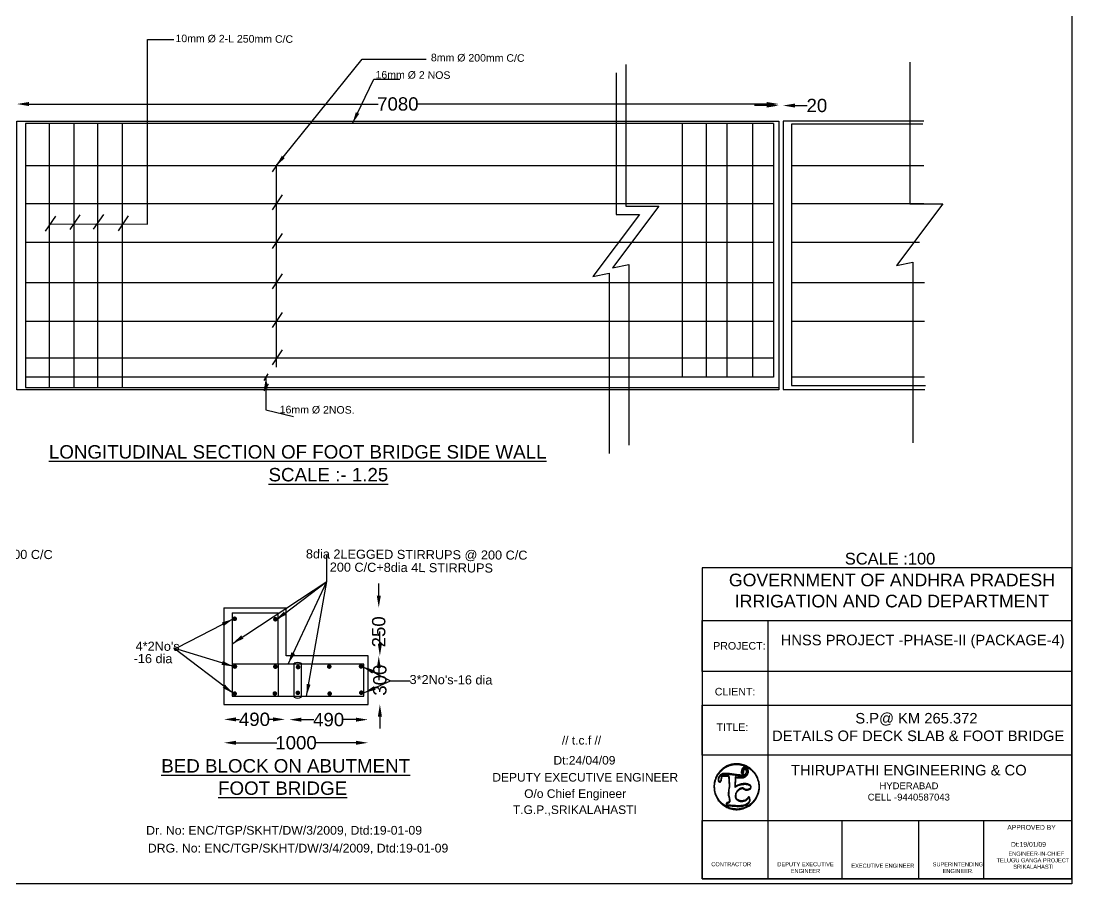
# Model space of a CAD drawing. Header units: millimetres. Extents: x 71251 to 87659, y 3064 to 14226.
# Drawn here: x 78978 to 87659, y 3064 to 10194 of the extents above; entities that cross this region are included whole.
import ezdxf

# ---------------------------------------------------------------- set-up
doc = ezdxf.new("R2010")
doc.units = ezdxf.units.MM
doc.header["$MEASUREMENT"] = 0
doc.layers.add('DRAWING', color=7, linetype='Continuous')
doc.layers.add('TEXT', color=7, linetype='Continuous')
doc.styles.get("Standard").update_dxf_attribs({"font": 'arial.ttf'})
doc.dimstyles.get("Standard").update_dxf_attribs({"dimtxt": 110, "dimasz": 100, "dimexe": 0.18, "dimexo": 0.0625, "dimgap": 0.09, "dimtad": 0, "dimdec": 0, "dimzin": 0, "dimdsep": 46, "dimtxsty": 'Standard', "dimcen": 0.09, "dimse1": 1, "dimse2": 1, "dimadec": 0, "dimazin": 0, "dimtfac": 1, "dimtdec": 0, "dimtofl": 0, "dimtmove": 0, "dimatfit": 3, "dimfxl": 1, "dimtolj": 1, "dimtzin": 0, "dimarcsym": 0})

# ---------------------------------------------------------------- blocks, each defined once
blk = doc.blocks.new('*D35')
at = {"layer": 'Defpoints', "color": 0}
for p in [(85237.1, 9507.8), (78944.3, 9367.3), (85237.1, 9367.3)]:
    blk.add_point(p, dxfattribs=at)
at = {"layer": 'DRAWING', "color": 0, "lineweight": -2}
for p, q in [((79044.3, 9507.8), (81927, 9507.8)), ((85137.1, 9507.8), (82254.4, 9507.8))]:
    blk.add_line(p, q, dxfattribs=at)
at = {"layer": 'DRAWING', "color": 0}
for points in [[(79044.3, 9524.4), (79044.3, 9491.1), (78944.3, 9507.8)], [(85137.1, 9524.4), (85137.1, 9491.1), (85237.1, 9507.8)]]:
    blk.add_solid(points, dxfattribs=at)
at = {"layer": 'DRAWING', "color": 0, "insert": (82090.7, 9507.8), "char_height": 110, "attachment_point": 5}
blk.add_mtext('\\A1;7080', dxfattribs=at)
blk = doc.blocks.new('*D36')
at = {"layer": 'Defpoints', "color": 0}
for p in [(85272, 9495.2), (85237.1, 9367.3), (85272, 9367.3)]:
    blk.add_point(p, dxfattribs=at)
at = {"layer": 'DRAWING', "color": 0, "lineweight": -2}
for p, q in [((85137.1, 9495.2), (85037.1, 9495.2)), ((85372, 9495.2), (85472, 9495.2))]:
    blk.add_line(p, q, dxfattribs=at)
at = {"layer": 'DRAWING', "color": 0}
for points in [[(85137.1, 9511.9), (85137.1, 9478.5), (85237.1, 9495.2)], [(85372, 9511.9), (85372, 9478.5), (85272, 9495.2)]]:
    blk.add_solid(points, dxfattribs=at)
at = {"layer": 'DRAWING', "color": 0, "insert": (85551.6, 9495.2), "char_height": 110, "attachment_point": 5}
blk.add_mtext('\\A1;20', dxfattribs=at)
blk = doc.blocks.new('*D52')
at = {"layer": 'Defpoints', "color": 0}
for p in [(81169.1, 5345.8), (81933.2, 5345.8), (81844.8, 4948.6)]:
    blk.add_point(p, dxfattribs=at)
at = {"layer": 'DRAWING', "color": 0, "lineweight": -2}
for p, q in [((81933.2, 5445.8), (81933.2, 5545.8)), ((81933.2, 4848.6), (81933.2, 4748.6))]:
    blk.add_line(p, q, dxfattribs=at)
at = {"layer": 'DRAWING', "color": 0}
for points in [[(81916.5, 5445.8), (81949.9, 5445.8), (81933.2, 5345.8)], [(81916.5, 4848.6), (81949.9, 4848.6), (81933.2, 4948.6)]]:
    blk.add_solid(points, dxfattribs=at)
at = {"layer": 'DRAWING', "color": 0, "insert": (81933.2, 5147.2), "char_height": 110, "attachment_point": 5, "rotation": 90}
blk.add_mtext('\\A1;250', dxfattribs=at)
blk = doc.blocks.new('*D53')
at = {"layer": 'Defpoints', "color": 0}
for p in [(81844.8, 4948.6), (81942.4, 4948.6), (81844.8, 4547.6)]:
    blk.add_point(p, dxfattribs=at)
at = {"layer": 'DRAWING', "color": 0, "lineweight": -2}
for p, q in [((81942.4, 5048.6), (81942.4, 5148.6)), ((81942.4, 4447.6), (81942.4, 4347.6))]:
    blk.add_line(p, q, dxfattribs=at)
at = {"layer": 'DRAWING', "color": 0}
for points in [[(81925.7, 5048.6), (81959.1, 5048.6), (81942.4, 4948.6)], [(81925.7, 4447.6), (81959.1, 4447.6), (81942.4, 4547.6)]]:
    blk.add_solid(points, dxfattribs=at)
at = {"layer": 'DRAWING', "color": 0, "insert": (81942.4, 4748.1), "char_height": 110, "attachment_point": 5, "rotation": 90}
blk.add_mtext('\\A1;300', dxfattribs=at)
blk = doc.blocks.new('*D54')
at = {"layer": 'Defpoints', "color": 0}
for p in [(81193.5, 4547.6), (81844.8, 4547.6), (81844.8, 4421.6)]:
    blk.add_point(p, dxfattribs=at)
at = {"layer": 'DRAWING', "color": 0, "lineweight": -2}
for p, q in [((81293.5, 4421.6), (81395.5, 4421.6)), ((81744.8, 4421.6), (81642.8, 4421.6))]:
    blk.add_line(p, q, dxfattribs=at)
at = {"layer": 'DRAWING', "color": 0}
for points in [[(81293.5, 4438.2), (81293.5, 4404.9), (81193.5, 4421.6)], [(81744.8, 4438.2), (81744.8, 4404.9), (81844.8, 4421.6)]]:
    blk.add_solid(points, dxfattribs=at)
at = {"layer": 'DRAWING', "color": 0, "insert": (81519.1, 4421.6), "char_height": 110, "attachment_point": 5}
blk.add_mtext('\\A1;490', dxfattribs=at)
blk = doc.blocks.new('*D55')
at = {"layer": 'Defpoints', "color": 0}
for p in [(80654.6, 4547.6), (80654.6, 4423.9), (81158.5, 4415.7)]:
    blk.add_point(p, dxfattribs=at)
at = {"layer": 'DRAWING', "color": 0, "lineweight": -2}
for p, q in [((80754.6, 4423.9), (80782.9, 4423.9)), ((81058.5, 4423.9), (81030.1, 4423.9))]:
    blk.add_line(p, q, dxfattribs=at)
at = {"layer": 'DRAWING', "color": 0}
for points in [[(80754.6, 4440.6), (80754.6, 4407.2), (80654.6, 4423.9)], [(81058.5, 4440.6), (81058.5, 4407.2), (81158.5, 4423.9)]]:
    blk.add_solid(points, dxfattribs=at)
at = {"layer": 'DRAWING', "color": 0, "insert": (80906.5, 4423.9), "char_height": 110, "attachment_point": 5}
blk.add_mtext('\\A1;490', dxfattribs=at)
blk = doc.blocks.new('*D51')
at = {"layer": 'Defpoints', "color": 0}
for p in [(80654.6, 4547.6), (81844.8, 4547.6), (81844.8, 4230.5)]:
    blk.add_point(p, dxfattribs=at)
at = {"layer": 'DRAWING', "color": 0, "lineweight": -2}
for p, q in [((80754.6, 4230.5), (81090.7, 4230.5)), ((81744.8, 4230.5), (81408.7, 4230.5))]:
    blk.add_line(p, q, dxfattribs=at)
at = {"layer": 'DRAWING', "color": 0}
for points in [[(80754.6, 4247.2), (80754.6, 4213.8), (80654.6, 4230.5)], [(81744.8, 4247.2), (81744.8, 4213.8), (81844.8, 4230.5)]]:
    blk.add_solid(points, dxfattribs=at)
at = {"layer": 'DRAWING', "color": 0, "insert": (81249.7, 4230.5), "char_height": 110, "attachment_point": 5}
blk.add_mtext('\\A1;1000', dxfattribs=at)

msp = doc.modelspace()

# ---------------------------------------------------------------- linework, layer by layer
at = {"color": 7}
for points in [[(84858, 4055.1, 0.011371), (84837.2, 4050.1, 0.02579), (84821.8, 4045.1, 0.027062), (84807.5, 4038.8, 0.013799), (84790.2, 4029.4, 0.049276), (84774.6, 4018.1, 0.020623), (84755.9, 4000.2, 0.020736), (84738.4, 3980.3, 0.039557), (84726.3, 3962.8, 0.070595), (84707, 3914.9, 0.067578), (84701.4, 3862.8, 0.067285), (84709.9, 3810.8, 0.06891), (84731.8, 3763.4, 0.057705), (84757.7, 3731.9, 0.054334), (84790.5, 3706.5, 0.05355), (84828.5, 3688.4, 0.052844), (84869.7, 3678.6, 0.040381), (84892.9, 3677.6, 0.03202), (84917.8, 3680.1, 0.031364), (84942.8, 3685.8, 0.03411), (84966.2, 3694.5, 0.075635), (85013.1, 3725, 0.073326), (85049.3, 3768.2, 0.073591), (85071.5, 3820, 0.077104), (85077.2, 3875.1, 0.004861), (85076.3, 3890.4, 0.019003), (85075.2, 3899.8, 0.02286), (85073.6, 3908.2, 0.009468), (85070.7, 3919.4, 0.065489), (85052.5, 3961.6, 0.057691), (85023.5, 3999.7, 0.058022), (84986.6, 4029.9, 0.068022), (84945.7, 4049, 0.035725), (84925.1, 4053.8, 0.021943), (84900.3, 4056.6, 0.021989), (84876.2, 4057.2, 0.048915)], [(84935.8, 4044.9, -0.010053), (84949.4, 4041.1, -0.02116), (84959.6, 4037.4, -0.022523), (84969.2, 4033, -0.013074), (84980.2, 4027, -0.040153), (85000.9, 4012.7, -0.032263), (85020.6, 3994.2, -0.031944), (85038.1, 3973.2, -0.036921), (85051.8, 3951, -0.012801), (85056.4, 3941.5, -0.018323), (85060, 3932.8, -0.011926), (85062.5, 3925.6, -0.421559), (85061.7, 3924.2, 0.438354), (85061.6, 3923.9, 0.035377), (85061.9, 3923.2, 0.030088), (85062.5, 3922.3, 0.016409), (85063.3, 3921.2, -0.136522), (85067.4, 3912.1, -0.015322), (85070.1, 3889.5, -0.019775), (85071.3, 3865.1, -0.035566), (85070, 3845.2, -0.046854), (85061.7, 3809.2, -0.049001), (85046.9, 3775.9, -0.049074), (85025.9, 3746.2, -0.047266), (84999.2, 3720.7, -0.036649), (84984.9, 3711, -0.020541), (84966.2, 3701.2, -0.020402), (84947.3, 3693.3, -0.050634), (84932.9, 3689.5, 0.011096), (84930.2, 3689, 0.006376), (84927, 3688.3, 0.006368), (84923.7, 3687.5, 0.010561), (84921.1, 3686.7, -0.075797), (84896.1, 3683.2, -0.036256), (84863.8, 3685.8, -0.035773), (84830.9, 3693.3, -0.053967), (84803.9, 3704.9, -0.043816), (84773.3, 3725.8, -0.050353), (84748.4, 3750.8, -0.04992), (84728.9, 3780.6, -0.041857), (84714.2, 3815.3, -0.041799), (84709.9, 3833.6, -0.022952), (84707.5, 3856.4, -0.022835), (84707.3, 3879.8, -0.036198), (84709.4, 3899.7, -0.027029), (84713.6, 3917.1, -0.021589), (84719.8, 3935.3, -0.021847), (84727.5, 3952.6, -0.030803), (84736, 3967.2, -0.030973), (84746.3, 3980.8, -0.014365), (84761.2, 3997.3, -0.013732), (84776.5, 4012.3, -0.048124), (84787.5, 4020.7, -0.015617), (84796.2, 4025.8, -0.006514), (84808.3, 4032.2, -0.006284), (84820.3, 4038, -0.02113), (84828.4, 4041.5, -0.047647), (84852.5, 4048, -0.034153), (84880.4, 4050.8, -0.033468), (84909.1, 4049.8, -0.039389)], [(84946.7, 4028, 0.079905), (84941.7, 4024.9, 0.042826), (84936.7, 4019.7, 0.042991), (84932.7, 4013.9, 0.097401), (84931.1, 4008.9, -0.017144), (84930.6, 4006, -0.007361), (84929.8, 4002.3, -0.007273), (84928.8, 3998.3, -0.009527), (84927.8, 3994.7, 0.057314), (84926.6, 3987.7, 0.105744), (84927.4, 3981.9, 0.129803), (84930.4, 3977.8, 0.112787), (84935.1, 3975.4, 0.089359), (84940.7, 3975, 0.205539), (84944.3, 3977.1, 0.119945), (84946.5, 3982.1, 0.023277), (84947.8, 3992.1, -0.017196), (84949, 4002.4, -0.101894), (84950.8, 4007.4, -0.209902), (84953.8, 4009.5, -0.109281), (84958.4, 4009.3, -0.199104), (84964.3, 4005, -0.104543), (84967.2, 3996.4, -0.087788), (84966.7, 3985.8, -0.092435), (84962.5, 3976.3, -0.140361), (84952.8, 3968.2, -0.085225), (84938.3, 3964.5, -0.045138), (84915.4, 3964.9, -0.010085), (84876.7, 3969.7, 0.001129), (84839.1, 3975.1, 0.010475), (84822.8, 3977.1, 0.019654), (84810.5, 3977.8, 0.009807), (84794.9, 3977.8, 0.021045), (84778.4, 3976.8, 0.064199), (84767.5, 3974.2, 0.07759), (84758.7, 3969.2, 0.04157), (84749.7, 3960.8, 0.033858), (84743.5, 3952.9, 0.055821), (84739.5, 3945.4, 0.056084), (84737.3, 3937.2, 0.03454), (84736.4, 3927.3, 0.036481), (84737, 3917.2, 0.103396), (84739.3, 3910.7, 0.148662), (84743.5, 3907, 0.109578), (84749.5, 3905.6, 0.120124), (84755.5, 3907.1, 0.145), (84759.6, 3911.1, 0.076305), (84762.6, 3918.8, 0.015923), (84765.2, 3933.2, -0.009484), (84766.4, 3940.4, -0.012925), (84767.8, 3946.7, -0.009784), (84769.1, 3952, -0.12767), (84770.1, 3953.7, -0.187867), (84774.1, 3955.4, -0.006627), (84790.8, 3955.9, -0.01166), (84807.1, 3955.8, -0.060862), (84815.9, 3954.4, -0.161099), (84819.6, 3952, -0.110854), (84821.8, 3947.4, -0.037878), (84823, 3938.4, -0.003666), (84824.3, 3916.5, 0.004284), (84824.8, 3908.5, 0.004704), (84825.4, 3900.7, 0.004401), (84826, 3894.1, 0.023561), (84826.6, 3890.5, -0.066487), (84827, 3884.2, -0.007257), (84825.8, 3869.6, -0.006419), (84823.5, 3848.3, -0.001903), (84819.4, 3815.9, 0.0101), (84818.3, 3806.3, 0.046767), (84818.4, 3800.7, 0.054451), (84819.4, 3795.7, 0.016832), (84822.1, 3788.3, -0.025497), (84824.2, 3782.3, -0.017703), (84825.9, 3775.4, -0.016989), (84827.2, 3768, -0.017395), (84828, 3760.5), (84829.2, 3744.6), (84821.6, 3740.3, -0.015536), (84818.5, 3738.7, -0.017122), (84815.4, 3737.3, -0.016739), (84812.6, 3736.3, -0.078777), (84811, 3736.1, 0.131176), (84807, 3735, 0.136592), (84804.2, 3732.1, 0.106124), (84802.8, 3727.5, 0.058162), (84803, 3721.6, 0.016688), (84803.6, 3718.3, 0.019181), (84804.4, 3715.2, 0.018627), (84805.3, 3712.7, 0.096084), (84806.1, 3711.4, 0.155202), (84807.5, 3710.6, 0.015688), (84811.3, 3710, 0.01847), (84815.9, 3709.5, 0.013691), (84821.1, 3709.3, -0.011921), (84838.7, 3708.6, -0.00413), (84864, 3706.9, -0.001098), (84890.9, 3704.7, -0.118504), (84894.3, 3703.6, 0.16291), (84898.2, 3702.7, 0.003581), (84917.9, 3704.6, 0.008625), (84936.7, 3707, 0.028406), (84949, 3709.5, 0.032579), (84960.6, 3713.3, 0.025466), (84972.7, 3718.9, 0.026004), (84983.3, 3725.3, 0.061344), (84990.2, 3731.3, 0.068447), (84996.3, 3740.3, 0.076262), (84999.5, 3750.2, 0.067476), (84999.8, 3761.7, 0.040065), (84997.2, 3775.1, 0.044341), (84994.7, 3781.5, 0.167899), (84991.8, 3784.5, 0.248042), (84988.4, 3784.4, 0.093969), (84984.6, 3781.2, -0.014529), (84972.8, 3767.4, -0.059632), (84964.4, 3760.2, -0.07471), (84955.6, 3756, -0.031322), (84942.8, 3752.9, -0.011719), (84934.5, 3751.7, -0.030157), (84928.6, 3751.3, -0.035481), (84923.2, 3751.6, -0.022756), (84917, 3752.8, -0.041651), (84907.4, 3755.9, -0.044873), (84898.8, 3760.4, -0.048687), (84891.8, 3766, -0.078972), (84887.2, 3772, -0.088886), (84884.4, 3780.8, -0.038681), (84883.8, 3792.9, -0.038538), (84885, 3805.4, -0.068656), (84888.2, 3815.2, -0.047822), (84893.9, 3824.7, -0.035478), (84902, 3834, -0.035754), (84911.1, 3841.9, -0.052131), (84920.3, 3847.4, -0.030465), (84930, 3851.2, -0.089851), (84937.1, 3852.2, -0.11423), (84943.1, 3850.5, -0.067663), (84949, 3846.1, 0.096235), (84956.6, 3841.2, 0.073317), (84966.3, 3838.8, 0.064558), (84977.4, 3839.2, 0.048869), (84989.2, 3842.4, 0.015923), (85000.1, 3846.9, 0.109612), (85004.7, 3850.3, 0.141247), (85006.8, 3855, 0.03256), (85007.6, 3863.7, 0.013265), (85007.5, 3870.5, 0.061516), (85006.9, 3874.4, 0.091027), (85005.5, 3877.2, 0.050414), (85002.9, 3880.1, 0.128873), (84982.1, 3890.6, 0.05989), (84951.8, 3893.5, 0.055893), (84918.7, 3888.9, 0.065288), (84889.2, 3877.2, -0.008116), (84885.6, 3875.3, -0.012981), (84882.5, 3873.8, -0.006773), (84879.9, 3872.6, -0.304845), (84879.4, 3872.7, -0.211798), (84879.1, 3873.4, -0.000838), (84879.5, 3881.2, -0.003985), (84880.1, 3890.1, -0.002472), (84880.8, 3900.6, 0.004385), (84881.6, 3911.5, 0.005065), (84882.1, 3922, 0.004554), (84882.4, 3930.9, 0.029433), (84882.3, 3935.3), (84881.5, 3942.9), (84890.5, 3941.5, 0.022308), (84895.3, 3941, 0.005402), (84903.4, 3940.6, 0.005531), (84912.7, 3940.3, 0.005473), (84922, 3940.2, 0.006594), (84935.2, 3940.4, 0.031106), (84942.8, 3941, 0.045299), (84948.8, 3942.5, 0.025886), (84955.7, 3945.3, 0.074598), (84968.6, 3953.9, 0.070434), (84978.7, 3966, 0.07263), (84984.9, 3980.1, 0.089071), (84986.1, 3994.4, 0.01957), (84984.8, 4004.7, 0.056074), (84982.8, 4011.6, 0.065261), (84979.5, 4017.3, 0.034277), (84974.1, 4023.4, 0.027009), (84970.3, 4026.8, 0.068734), (84967.2, 4028.6, 0.07176), (84963.8, 4029.5, 0.031521), (84959.1, 4029.7, 0.016443), (84955.6, 4029.6, 0.015199), (84952, 4029.2, 0.015395), (84948.8, 4028.6, 0.04795)], [(84967.7, 4021.5, -0.056619), (84973.2, 4015.8, -0.070112), (84976.9, 4009.4, -0.063176), (84978.9, 4001.8, -0.036102), (84979.4, 3992.2, -0.026103), (84978.8, 3982.4, -0.05922), (84977, 3975.2, -0.061276), (84973.7, 3968.8, -0.029698), (84968, 3961.4, -0.094532), (84956.9, 3952.7, -0.069609), (84942.1, 3947.6, -0.05177), (84922.5, 3945.8, -0.023109), (84896.6, 3947.2, 0.014899), (84883.7, 3948.2, 0.124815), (84878, 3947, 0.252886), (84875.6, 3943.7, 0.073732), (84875.7, 3937.1, -0.042717), (84876.1, 3932.6, -0.005288), (84876, 3922.8, -0.006212), (84875.5, 3911.1, -0.005103), (84874.8, 3898.7, 0.004606), (84874, 3885.2, 0.010714), (84873.7, 3875.1, 0.007341), (84873.7, 3867.5, 0.193504), (84874.5, 3865.6, 0.272952), (84876.2, 3865.2, 0.017404), (84881.2, 3866.8, 0.018882), (84887.9, 3869.6, 0.007944), (84896.8, 3873.8, -0.00991), (84908.7, 3879.3, -0.029968), (84917.1, 3882.5, -0.03192), (84925.5, 3884.5, -0.012489), (84937.4, 3886.2, -0.031624), (84957.4, 3887.4, -0.042774), (84975.5, 3885.7, -0.049658), (84990.3, 3881.5, -0.102801), (85000.3, 3875, -0.146745), (85002.3, 3871.4, -0.055372), (85002.8, 3865.6, -0.054274), (85002, 3859.6, -0.094139), (84999.9, 3855, -0.119575), (84995.6, 3851.1, -0.039208), (84987.6, 3847.7, -0.03788), (84978.2, 3845.3, -0.043914), (84969, 3844.5, -0.027336), (84963.6, 3844.8, -0.068469), (84959.9, 3845.8, -0.065144), (84956.3, 3847.7, -0.022939), (84951.9, 3851.4, 0.07041), (84944.3, 3856.5, 0.111511), (84936.7, 3858.3, 0.08847), (84927.9, 3856.8, 0.032101), (84916.1, 3851.7, 0.049567), (84906.1, 3845.3, 0.035227), (84896.3, 3836.4, 0.034846), (84887.7, 3825.9, 0.044392), (84881.4, 3815.2, 0.072348), (84879, 3807.4, 0.020236), (84877.5, 3794.6, 0.012952), (84876.9, 3781.7, 0.265664), (84878.7, 3778.4, -0.115377), (84879.5, 3777.7, -0.049412), (84880.1, 3776.4, -0.04534), (84880.5, 3774.9, -0.044785), (84880.6, 3773.3, 0.179828), (84882.6, 3768, 0.032309), (84890.2, 3760.3, 0.035345), (84899.4, 3753.1, 0.067561), (84907.8, 3749.1, 0.028537), (84917.5, 3746.5, 0.039847), (84926.4, 3745.3, 0.038236), (84935.6, 3745.6, 0.023572), (84946.4, 3747.3, 0.033201), (84957.5, 3750.3, 0.052304), (84966.4, 3754.5, 0.054197), (84974, 3760.4, 0.038969), (84981.2, 3768.3, -0.007998), (84983.9, 3771.8, -0.011914), (84986.4, 3774.7, -0.007046), (84988.6, 3777, -0.189724), (84989.4, 3777.4, -0.31512), (84990, 3777, -0.012989), (84991, 3774.5, -0.018519), (84992, 3771.3, -0.0116), (84993, 3767.5, -0.076654), (84994.2, 3753.2, -0.116551), (84990.5, 3741.4, -0.101292), (84981.4, 3731.4, -0.047771), (84966.3, 3722.3, -0.047916), (84946.7, 3715.3, -0.038807), (84924.7, 3711.5, -0.030246), (84897.5, 3710.5, -0.013533), (84861.9, 3712.4, 0.003397), (84850.4, 3713.3, 0.003258), (84838.8, 3714, 0.003226), (84828.5, 3714.5, 0.011736), (84822, 3714.6), (84809.7, 3714.5), (84809.7, 3720.4), (84809.7, 3724.9), (84809.7, 3727.7, -0.255878), (84810, 3728.4, -0.021331), (84811.9, 3729.5, -0.024284), (84814.4, 3730.6, -0.016153), (84817.4, 3731.7, 0.029102), (84820.7, 3733.1, 0.019825), (84824.3, 3734.9, 0.020023), (84827.7, 3737, 0.037497), (84830.2, 3739, 0.047773), (84833.1, 3742.3, 0.109676), (84834.4, 3745.3, 0.059805), (84834.7, 3749.5, 0.007063), (84834.1, 3759.1, 0.017193), (84833.4, 3765.9, 0.01193), (84832.2, 3773.4, 0.012048), (84830.6, 3780.7, 0.024163), (84829, 3786.3, -0.021994), (84826.9, 3793.3, -0.038871), (84825.9, 3799.3, -0.030789), (84825.7, 3806.2, -0.009072), (84826.2, 3816.8, -0.001709), (84826.8, 3824.5, -0.001884), (84827.4, 3831.8, -0.001751), (84827.9, 3838.2, -0.009616), (84828.3, 3841.6, 0.002783), (84831.4, 3866.3, 0.015642), (84832.6, 3879.6, 0.027419), (84832.6, 3889.3, 0.025052), (84831.5, 3899.2, -0.013359), (84830.7, 3905.8, -0.007032), (84830, 3914, -0.006991), (84829.5, 3922.4, -0.010691), (84829.3, 3929.7, 0.009817), (84829.1, 3942.9, 0.054013), (84828, 3949.9, 0.099692), (84825.8, 3954.5, 0.084336), (84821.9, 3958.1, 0.111049), (84814.9, 3960.7, 0.01671), (84799.8, 3962.3, 0.019303), (84784.4, 3962.8, 0.061247), (84774.2, 3961.5, 0.116126), (84768.3, 3958.4, 0.097571), (84764, 3952.8, 0.067516), (84761, 3944.2, 0.026486), (84759.2, 3931.8, -0.029178), (84757.5, 3921, -0.08956), (84754.7, 3914.1, -0.186289), (84751, 3911.4, -0.209405), (84746.6, 3912, -0.132851), (84743.2, 3915.6, -0.091992), (84741.6, 3920.9, -0.064225), (84741.7, 3928.1, -0.027894), (84743.5, 3937.6, -0.043994), (84746.8, 3946.7, -0.055217), (84751.3, 3954.4, -0.053692), (84757.6, 3961, -0.038475), (84765.9, 3967.1, -0.115688), (84778.9, 3971.5, -0.031518), (84800.7, 3972.2, -0.022483), (84831.8, 3969.8, -0.007666), (84876.7, 3963.6, 0.006179), (84890.4, 3961.7, 0.0054), (84904.9, 3960, 0.005436), (84918, 3958.7, 0.016056), (84927, 3958.2, 0.009603), (84937.1, 3958.2, 0.036421), (84943.3, 3958.8, 0.048057), (84948.5, 3960.2, 0.026799), (84954.6, 3962.8, 0.051449), (84963, 3968.2, 0.079901), (84968.8, 3974.5, 0.083725), (84972.2, 3982.1, 0.062275), (84973.3, 3991.2, 0.027547), (84973.1, 3995.8, 0.025908), (84972.3, 4000.4, 0.027051), (84971.1, 4004.7, 0.042534), (84969.6, 4008.2, 0.029286), (84967.2, 4012.1, 0.113768), (84965.2, 4014, 0.10469), (84962.4, 4014.8, 0.022841), (84957.3, 4015.1, 0.022154), (84952.2, 4014.8, 0.107946), (84949.5, 4014, 0.118554), (84947.5, 4012.1, 0.029201), (84945.2, 4008.2, 0.04357), (84943.9, 4004.7, 0.022936), (84942.8, 4000.3, 0.022268), (84942, 3995.5, 0.027017), (84941.8, 3990.9, -0.013965), (84941.6, 3986, -0.050225), (84941.1, 3982.9, -0.097184), (84940.3, 3981.2, -0.23583), (84939, 3980.6, -0.162421), (84935.6, 3981.7, -0.180712), (84933.7, 3984.6, -0.084641), (84933.5, 3990.1, -0.019045), (84935, 3999.3, -0.042593), (84938.3, 4010.4, -0.090406), (84943, 4018, -0.113659), (84949.2, 4022.4, -0.096515), (84957.2, 4023.9, -0.029399), (84960.3, 4023.8, -0.028215), (84963.4, 4023.2, -0.029397), (84966, 4022.4, -0.08398)]]:
    msp.add_lwpolyline(points, format="xyb", close=True, dxfattribs=at)
at = {"layer": 'Defpoints'}
for points in [[(80654.6, 5345.8), (81169.1, 5345.8)], [(80722.6, 5304.6), (81101.1, 5304.6)]]:
    msp.add_lwpolyline(points, dxfattribs=at)
at = {"layer": 'DRAWING'}
msp.add_lwpolyline([(71265.7, 14225.5), (87658.6, 14225.5), (87658.6, 3063.9), (71265.7, 3063.9)], close=True, dxfattribs=at)
for points in [[(79220.2, 8518.7), (80023.3, 8516.4), (80023.3, 10041.6), (80239.3, 10041.6)], [(83973.7, 9834.6), (83973.7, 8664.5), (84247.5, 8664.5)], [(86319.4, 9853.1), (86319.4, 8683), (86593.2, 8683)], [(83894.7, 9764.8), (83894.7, 8594.7), (84087.6, 8594.7)], [(85237.1, 7147.8), (78944.3, 7147.8), (78944.3, 9367.3), (85237.1, 9367.3)], [(85194.6, 9348), (79015, 9348), (79015, 9328.1)], [(79015, 9328.1), (79015, 7176.5), (79015, 7167), (85237.1, 7167)], [(79212, 9348), (79212, 7167)], [(79415.2, 9348), (79415.2, 7167)], [(79608.9, 9348), (79608.9, 7167)], [(79814.6, 9348), (79814.6, 7167)], [(84439.7, 9348), (84439.7, 7251.2)], [(84464.2, 9367.3), (85237.1, 9367.3), (85237.1, 7147.8), (84464.2, 7147.8)], [(84636.5, 9348), (84636.5, 7251.2)], [(84807.4, 9348), (84807.4, 7251.2)], [(85021, 9348), (85021, 7251.2)], [(85194.6, 9348), (85194.6, 7251.2)], [(86435.7, 9367.3), (85272, 9367.3), (85272, 7149.9), (86444.1, 7149.9)], [(86427.3, 9341.7), (85340.8, 9341.7), (85340.8, 7183.1), (86449.1, 7183.1)], [(81135, 9069.8), (81051.4, 8946.8)], [(85194.6, 8996.3), (79015, 8996.3)], [(81085, 8996.3), (81085, 7333.7)], [(86435.4, 8996.3), (85340.8, 8996.3)], [(85194.6, 8683), (79015, 8683)], [(81135, 8756.5), (81051.4, 8633.5)], [(86435.4, 8683), (85340.8, 8683)], [(86593.2, 8683), (86209.7, 8172.9), (86345.2, 8200.7), (86345.2, 6708.9)], [(79658.9, 8596.4), (79575.3, 8473.4)], [(84087.6, 8594.7), (83700.3, 8083.4), (83835.8, 8111.2), (83835.8, 6619.4)], [(84247.5, 8664.5), (83864, 8154.4), (83999.5, 8182.2), (83999.5, 6690.4)], [(79262, 8580.2), (79178.4, 8457.2)], [(79465.2, 8593.1), (79381.6, 8470.2)], [(79864.6, 8583.4), (79781, 8460.4)], [(81135, 8437.5), (81051.4, 8314.5)], [(85194.6, 8364), (79015, 8364)], [(86398.6, 8364), (85340.8, 8364)], [(81135, 8104.8), (81051.4, 7981.9)], [(85194.6, 8031.3), (79015, 8031.3)], [(86439.6, 8031.3), (85340.8, 8031.3)], [(81135, 7785.5), (81051.4, 7662.5)], [(85194.6, 7712), (79015, 7712)], [(86439.6, 7712), (85340.8, 7712)], [(81135, 7476.8), (81051.4, 7353.8)], [(85194.6, 7408.3), (79015, 7408.3)], [(85194.6, 7251.2), (79015, 7251.2)], [(81017.4, 7280), (80983.4, 7223.8)], [(86439.6, 7251.2), (85340.8, 7251.2)], [(81018.8, 7195.9), (80984.8, 7139.6)], [(80654.6, 5345.8), (80654.6, 4547.6), (81844.8, 4547.6), (81844.8, 4948.6), (81169.1, 4948.6), (81169.1, 5345.8)], [(80722.6, 5304.6), (80722.6, 4615.6), (81809.8, 4615.6), (81809.4, 4880.6), (81101.1, 4880.6), (81101.1, 5304.6)], [(81101.1, 4880.6), (80722.6, 4880.6)], [(81101.1, 4880.6), (81101.1, 4615.6)], [(81234.3, 4606.1), (81234.3, 4887.3)], [(81293.4, 4887.3), (81293.4, 4606.1)]]:
    msp.add_lwpolyline(points, dxfattribs=at)
at = {"layer": 'DRAWING', "const_width": 19.2}
for points in [[(80733.1, 5254.8, 1), (80752.3, 5254.8, 1)], [(81069.8, 5251.4, 1), (81088.9, 5251.4, 1)], [(80735.4, 4860.6, 1), (80754.5, 4860.6, 1)], [(81069.8, 4859.5, 1), (81088.9, 4859.5, 1)], [(81257.2, 4856.2, 1), (81276.3, 4856.2, 1)], [(81514.6, 4860.5, 1), (81533.7, 4860.5, 1)], [(81777.2, 4861.7, 1), (81796.3, 4861.7, 1)], [(80733.1, 4636.5, 1), (80752.3, 4636.5, 1)], [(81065.3, 4637.6, 1), (81084.4, 4637.6, 1)], [(81254.9, 4643.2, 1), (81274.1, 4643.2, 1)], [(81518, 4636.4, 1), (81537.1, 4636.4, 1)], [(81779.4, 4644.2, 1), (81798.6, 4644.2, 1)]]:
    msp.add_lwpolyline(points, format="xyb", close=True, dxfattribs=at)
at = {"layer": 'DRAWING'}
for centre, radius, start, end in [((81263.9, 4812.3), 80.6, 68.45511, 111.54489), ((81263.9, 4669.2), 69.7, 244.87656, 295.12344)]:
    msp.add_arc(centre, radius, start, end, dxfattribs=at)
at = {"layer": 'TEXT', "color": 7}
for points in [[(87658.6, 5675), (84604.1, 5675), (84604.1, 3105.9), (87658.6, 3105.9)], [(84604.1, 5242.2), (87658.6, 5242.2), (87658.6, 4818.7), (84604.1, 4818.7)], [(84604.1, 4542.2), (87658.6, 4542.2), (87658.6, 4128.9), (84604.1, 4128.9)], [(84604.1, 3588), (87658.6, 3588), (87658.6, 3105.9), (84604.1, 3105.9)]]:
    msp.add_lwpolyline(points, close=True, dxfattribs=at)
for points in [[(85146.5, 5242.2), (85146.5, 3105.9)], [(85756.8, 3588), (85756.8, 3105.9)], [(86390.6, 3588), (86390.6, 3105.9)], [(86928.6, 3588), (86928.6, 3105.9)]]:
    msp.add_lwpolyline(points, dxfattribs=at)

# ---------------------------------------------------------------- texts
at = {"layer": 'DRAWING'}
for s, height, p in [('10mm Ø 2-L 250mm C/C', 62.267, (80253.9, 10019.2)), ('8mm Ø 200mm C/C', 62.267, (82363.7, 9861.1)), ('16mm Ø 2 NOS', 62.267, (81906.4, 9719.1)), ('16mm Ø 2NOS.', 62.267, (81114.8, 6952.9)), ('8dia 2LEGGED STIRRUPS @ 200 C/C', 75.002, (77409.7, 5758.9)), ('8dia 2LEGGED STIRRUPS @ 200 C/C', 75.002, (81331.1, 5753.9)), ('200 C/C+8dia 4L STIRRUPS ', 75.002, (81528.2, 5644.8)), ("4*2No's", 75, (79924.8, 4991.7)), ('-16 dia', 75, (79908.4, 4889.7)), ("3*2No's-16 dia", 75.002, (82187.3, 4715.9))]:
    msp.add_text(s, height=height, rotation=359.65712, dxfattribs=at).set_placement(p)
at = {"layer": 'TEXT'}
for s, height, p in [('%%ULONGITUDINAL SECTION OF FOOT BRIDGE SIDE WALL', 110.787, (79208.5, 6578.7)), ('%%USCALE :- 1.25', 110.787, (81022.4, 6390.3)), ('%%UBED BLOCK ON ABUTMENT', 110.787, (80136.8, 3984.6)), ('%%UFOOT BRIDGE', 110.787, (80605.8, 3800.4)), ('Dr. No: ENC/TGP/SKHT/DW/3/2009, Dtd:19-01-09', 72.486, (80011.9, 3471.1)), ('DRG. No: ENC/TGP/SKHT/DW/3/4/2009, Dtd:19-01-09', 72.486, (80025.8, 3323.9))]:
    msp.add_text(s, height=height, dxfattribs=at).set_placement(p)
at = {"layer": 'TEXT', "color": 7}
for s, height, p in [('SCALE :100', 97.17, (85782.5, 5703.1)), ('// t.c.f // ', 70.86, (83445.4, 4215.6)), ('Dt:24/04/09', 70.86, (83376.1, 4050.6)), ('O/o Chief Engineer', 70.86, (83134.1, 3775.2)), ('T.G.P.,SRIKALAHASTI', 70.86, (83041.2, 3642.1)), ('APPROVED BY', 40.003, (87124, 3511.5)), ('Dt:19/01/09', 40.003, (87154.7, 3371)), ('CONTRACTOR', 33.34, (84679.5, 3210.2)), ('TELUGU GANGA PROJECT', 33.336, (87035.9, 3242.9)), ('SRIKALAHASTI', 33.336, (87173.4, 3189.8))]:
    msp.add_text(s, height=height, dxfattribs=at).set_placement(p)
for s, insert, char_height, width, attachment_point in [('GOVERNMENT OF ANDHRA PRADESH\\PIRRIGATION AND CAD DEPARTMENT', (86171.4, 5487.8), 104.513, 2980.582, 5), ('HNSS PROJECT -PHASE-II (PACKAGE-4)', (86425.4, 5066.4), 87.094, 2980.582, 5), ('PROJECT:', (84695.3, 5062.9), 62.57, 583.813, 1), ('CLIENT:', (84708.5, 4684.2), 62.57, 583.813, 1), ('\\pi852.99;S.P@ KM 265.372\\P\\pi131.37; DETAILS OF DECK SLAB & FOOT BRIDGE', (85016.2, 4477), 87.094, 2703.643, 1), ('TITLE:', (84722.9, 4390.9), 62.57, 339.301, 1), ('\\pi382.53;THIRUPATHI ENGINEERING & CO\\P\\pi1113.6;{\\H0.64302x;HYDERABAD\\P\\pi1016.2;CELL -9440587043}', (84955.1, 4048), 87.094, 2703.643, 1), ('DEPUTY EXECUTIVE ENGINEER  ', (82871.3, 3980.9), 70.86, 1990.146, 1), ('ENGINEER-IN-CHIEF  ', (87133.5, 3331.4), 33.336, 776.496, 1), ('\\pi158.4;DEPUTY EXECUTIVE \\P\\pi268.77;ENGINEER  ', (85066.7, 3243.6), 33.336, 776.496, 1), ('  EXECUTIVE ENGINEER  ', (85810.2, 3231.5), 33.336, 776.496, 1), ('\\pi37.714;SUPERINTENDING \\P\\pi119.28;ENGINEER.', (86470.2, 3243.2), 33.336, 487.005, 1)]:
    msp.add_mtext(s, dxfattribs=dict(at, insert=insert, char_height=char_height, width=width, attachment_point=attachment_point))

# ---------------------------------------------------------------- dimensions: what is measured, and where the dimension line sits
at = {"layer": 'DRAWING'}
for base, p1, p2, text, picture, middle in [((85237.1, 9507.8), (78944.3, 9367.3), (85237.1, 9367.3), '7080', '*D35', (82090.7, 9507.8)), ((85272, 9495.2), (85237.1, 9367.3), (85272, 9367.3), '20', '*D36', (85551.6, 9495.2)), ((80654.6, 4423.9), (81158.5, 4415.7), (80654.6, 4547.6), '490', '*D55', (80906.5, 4423.9)), ((81844.8, 4230.5), (80654.6, 4547.6), (81844.8, 4547.6), '1000', '*D51', (81249.7, 4230.5)), ((81844.8, 4421.6), (81193.5, 4547.6), (81844.8, 4547.6), '490', '*D54', (81519.1, 4421.6))]:
    dim = msp.add_linear_dim(base=base, p1=p1, p2=p2, text=text, dimstyle='Standard', dxfattribs=at)
    dim.commit()
    dim.dimension.update_dxf_attribs({"geometry": picture, "text_midpoint": middle})
for base, p1, p2, text, picture, middle in [((81933.2, 5345.8), (81844.8, 4948.6), (81169.1, 5345.8), '250', '*D52', (81933.2, 5147.2)), ((81942.4, 4948.6), (81844.8, 4547.6), (81844.8, 4948.6), '300', '*D53', (81942.4, 4748.1))]:
    dim = msp.add_linear_dim(base=base, p1=p1, p2=p2, angle=90, text=text, dimstyle='Standard', dxfattribs=at)
    dim.commit()
    dim.dimension.update_dxf_attribs({"geometry": picture, "text_midpoint": middle})

# ---------------------------------------------------------------- leaders
for points, override in [([(81085, 8996.3), (81795.8, 9879.2), (82324, 9879.2)], {"dimasz": 95, "dimgap": 0.09, "dimtad": 0, "dimfxl": 2000, "dimarcsym": 1}), ([(81716.2, 9348), (81893.1, 9713.8), (82107.3, 9713.8)], {"dimasz": 95, "dimgap": 0.09, "dimtad": 0, "dimfxl": 2000, "dimarcsym": 1}), ([(81001.4, 7251.2), (81001.4, 6980.3), (81228.3, 6925.4)], {"dimasz": 95, "dimgap": 0.09, "dimtad": 0, "dimfxl": 2000, "dimarcsym": 1}), ([(81335.8, 4615.6), (81503.1, 5563.3), (81503.1, 5785.5)], {"dimgap": 0.09, "dimtad": 0}), ([(80722.6, 5048.9), (81503.1, 5563.3)], {"dimgap": 0.09, "dimtad": 0}), ([(81079.4, 5241.9), (81503.1, 5563.3)], {"dimgap": 0.09, "dimtad": 0}), ([(81184.1, 4880.6), (81503.1, 5563.3)], {"dimgap": 0.09, "dimtad": 0}), ([(80733.1, 5254.8), (80268.1, 5016)], {"dimgap": 0.09, "dimtad": 0}), ([(80735.4, 4860.6), (80241.8, 5013.4)], {"dimgap": 0.09, "dimtad": 0}), ([(80733.1, 4636.5), (80241.8, 5013.4)], {"dimgap": 0.09, "dimtad": 0}), ([(81796.3, 4861.7), (82031.3, 4743.5), (82191.4, 4743.5)], {"dimgap": 0.09, "dimtad": 0}), ([(81809.7, 4642.2), (82031.3, 4743.5)], {"dimgap": 0.09, "dimtad": 0})]:
    msp.add_leader(points, dimstyle='Standard', override=override, dxfattribs=at)

doc.saveas('drawing.dxf')
